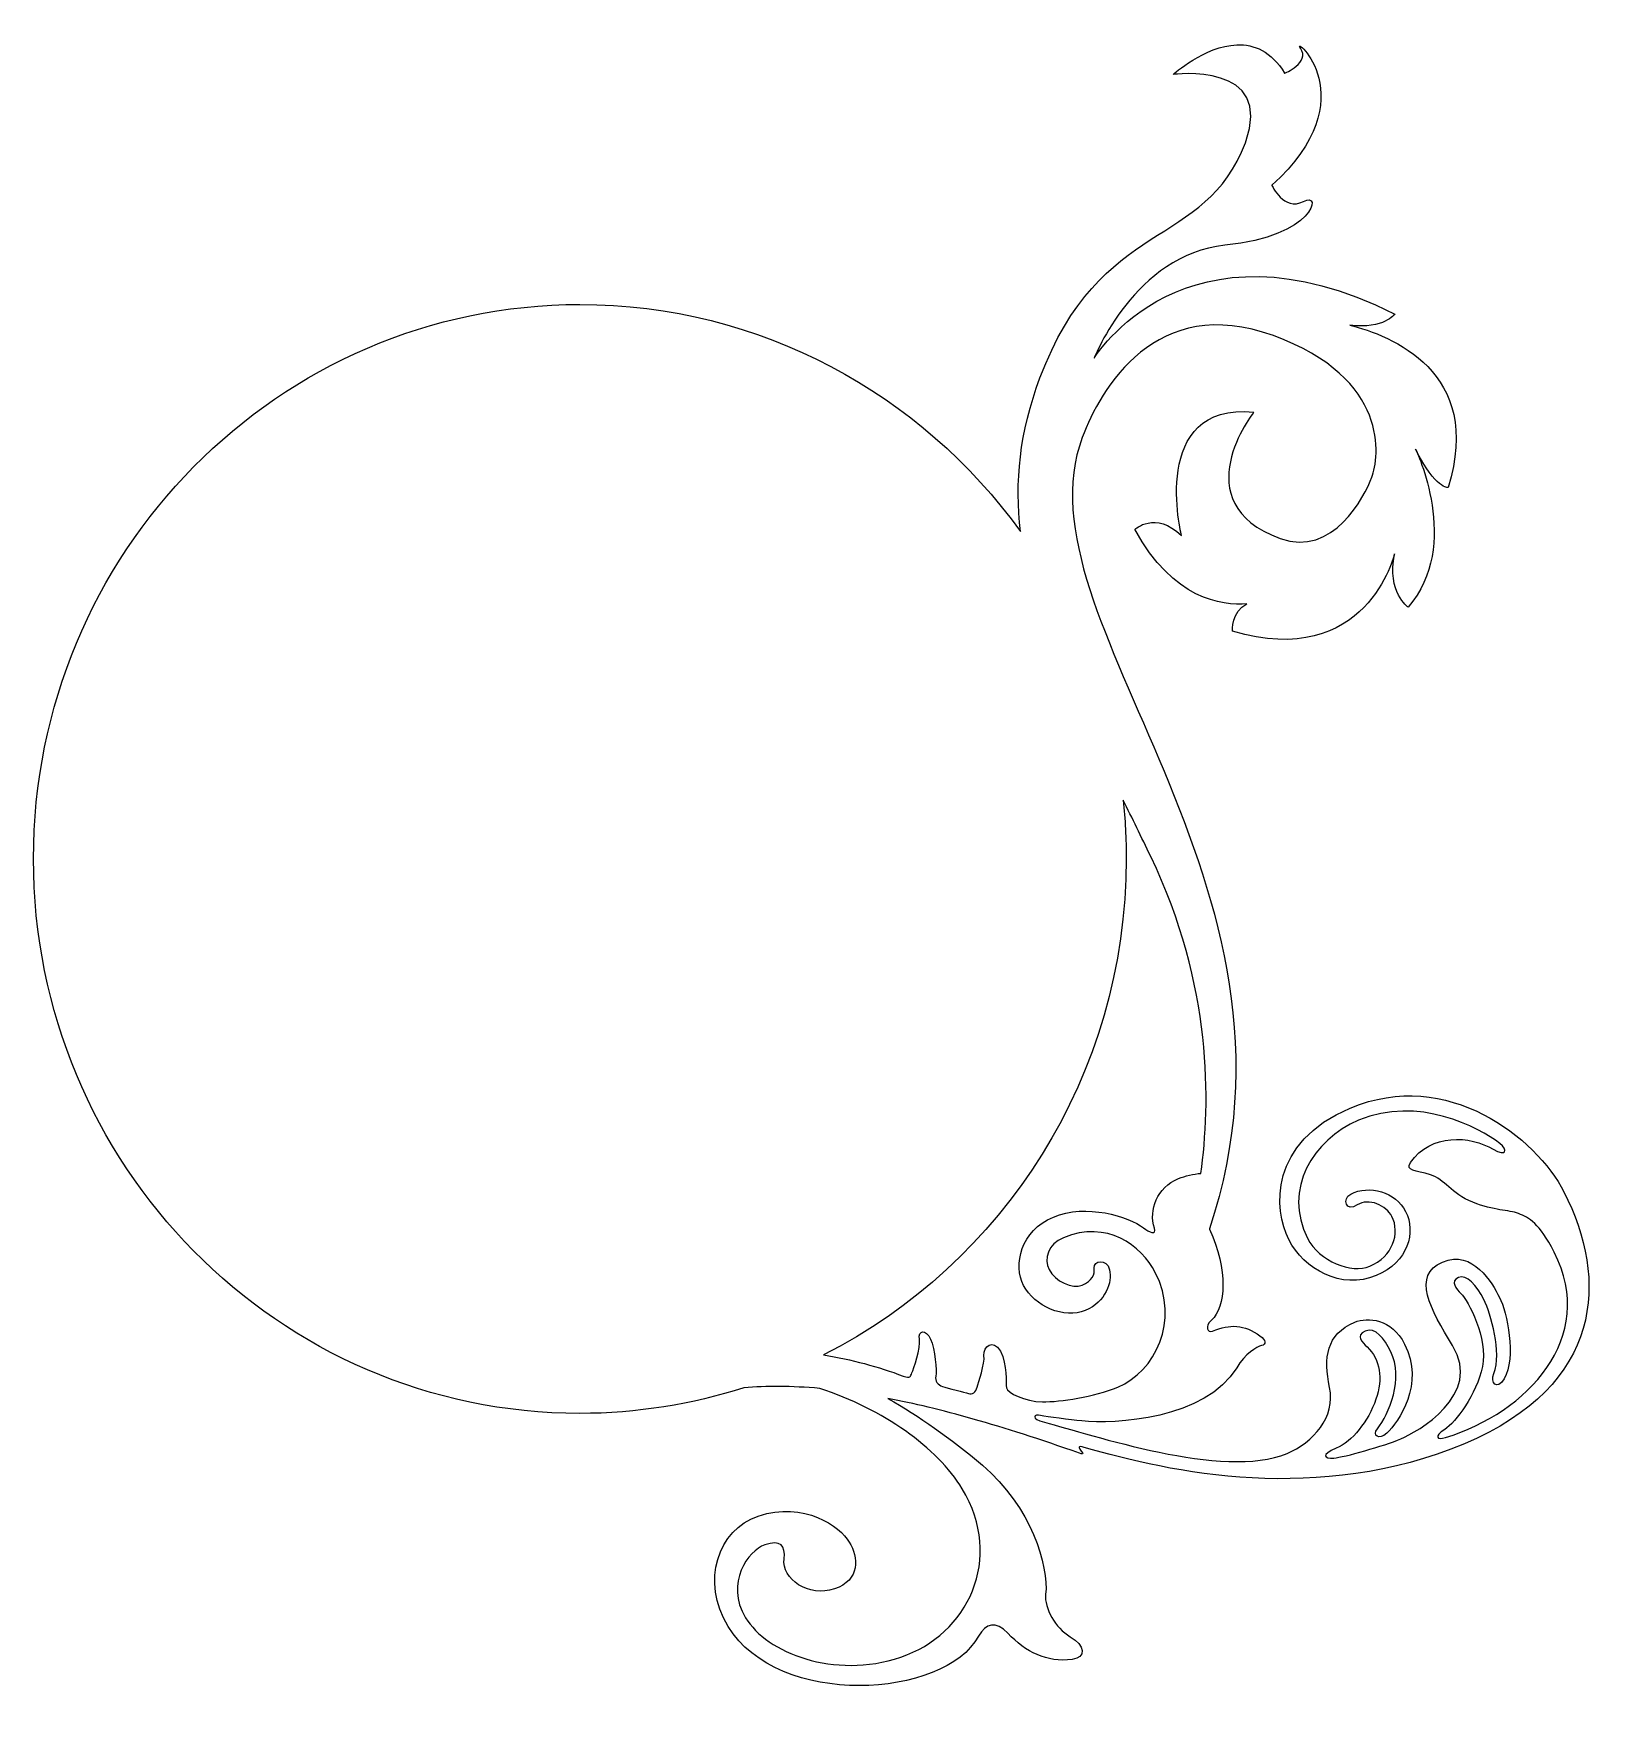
# Model space of a CAD drawing. Header units: centimetres. Extents: x -4.03 to 1.7, y 3.98 to 10.06.
import ezdxf

# ---------------------------------------------------------------- set-up
doc = ezdxf.new("R2010")
doc.units = ezdxf.units.CM
doc.header["$MEASUREMENT"] = 0
doc.layers.add('Layer 1', color=7, linetype='Continuous')

msp = doc.modelspace()

# ---------------------------------------------------------------- linework, layer by layer
at = {"layer": 'Layer 1', "color": 208, "lineweight": 25}
for points, knots in [([(0.34554, 10.01961), (0.22747, 10.01531), (0.1132, 9.91212), (0.1132, 9.91212), (0.1132, 9.91212), (0.1132, 9.91212), (0.48628, 9.9598), (0.37613, 9.66408), (0.37613, 9.66408), (0.23191, 9.27669), (-0.15273, 9.39366), (-0.37049, 8.80914), (-0.37049, 8.80914), (-0.44449, 8.61009), (-0.46312, 8.4305), (-0.44077, 8.25104), (-0.44077, 8.25104), (-0.8021, 8.75096), (-1.38483, 9.07621), (-2.04233, 9.07621), (-2.04233, 9.07621), (-3.13828, 9.07621), (-4.02836, 8.17405), (-4.02836, 7.06207), (-4.02836, 7.06207), (-4.02836, 5.95008), (-3.13828, 5.0471), (-2.04233, 5.0471), (-2.04233, 5.0471), (-1.83436, 5.0471), (-1.63461, 5.08027), (-1.44619, 5.14053), (-1.44619, 5.14053), (-1.36435, 5.14636), (-1.27482, 5.1471), (-1.17086, 5.13805), (-1.17086, 5.13805), (-0.93986, 5.06206), (-0.74442, 4.92352), (-0.65326, 4.77342), (-0.65326, 4.77342), (-0.49962, 4.52014), (-0.63248, 4.24303), (-0.87651, 4.16157), (-0.87651, 4.16157), (-1.12013, 4.07996), (-1.36365, 4.17839), (-1.4404, 4.30461), (-1.4404, 4.30461), (-1.51728, 4.43131), (-1.42945, 4.54986), (-1.37095, 4.5692), (-1.37095, 4.5692), (-1.31245, 4.5889), (-1.29444, 4.56671), (-1.30067, 4.51876), (-1.30067, 4.51876), (-1.30968, 4.44536), (-1.21144, 4.37805), (-1.11711, 4.40962), (-1.11711, 4.40962), (-1.02294, 4.44119), (-1.02966, 4.52407), (-1.06337, 4.57994), (-1.06337, 4.57994), (-1.09754, 4.63581), (-1.22601, 4.73072), (-1.39492, 4.6742), (-1.39492, 4.6742), (-1.54029, 4.62562), (-1.60346, 4.43709), (-1.50407, 4.27319), (-1.50407, 4.27319), (-1.32275, 3.97501), (-0.71749, 4.00999), (-0.59373, 4.23764), (-0.59373, 4.23764), (-0.56805, 4.28534), (-0.53059, 4.29413), (-0.48707, 4.24839), (-0.48707, 4.24839), (-0.42189, 4.17984), (-0.34646, 4.14151), (-0.25308, 4.1533), (-0.25308, 4.1533), (-0.20215, 4.15947), (-0.20624, 4.20454), (-0.26052, 4.23599), (-0.26052, 4.23599), (-0.31454, 4.26752), (-0.35536, 4.33979), (-0.34982, 4.38977), (-0.34982, 4.38977), (-0.33813, 4.49281), (-0.40239, 4.7089), (-0.57968, 4.85858), (-0.57968, 4.85858), (-0.6969, 4.9578), (-0.81097, 5.03846), (-0.92281, 5.10167), (-0.92281, 5.10167), (-0.73772, 5.06569), (-0.513, 5.00392), (-0.22662, 4.9024), (-0.22662, 4.9024), (-0.18897, 4.88904), (-0.25981, 4.93876), (-0.20926, 4.9239), (-0.20926, 4.9239), (0.10284, 4.8322), (0.64497, 4.7154), (1.17236, 4.93713), (1.17236, 4.93713), (1.67881, 5.1502), (1.6958, 5.53536), (1.53368, 5.85242), (1.53368, 5.85242), (1.43359, 6.04798), (1.11052, 6.30524), (0.7573, 6.1567), (0.7573, 6.1567), (0.46143, 6.03213), (0.4787, 5.78714), (0.53405, 5.67879), (0.53405, 5.67879), (0.58935, 5.57083), (0.7242, 5.49447), (0.85155, 5.54815), (0.85155, 5.54815), (0.96895, 5.59738), (0.99683, 5.7054), (0.95821, 5.78132), (0.95821, 5.78132), (0.92278, 5.85037), (0.82553, 5.87919), (0.75895, 5.84416), (0.75895, 5.84416), (0.72646, 5.82698), (0.74148, 5.77664), (0.78293, 5.80447), (0.78293, 5.80447), (0.82457, 5.83223), (0.88876, 5.80169), (0.9086, 5.76313), (0.9086, 5.76313), (0.93973, 5.70196), (0.91078, 5.61658), (0.8284, 5.58205), (0.8284, 5.58205), (0.76175, 5.55385), (0.64488, 5.59971), (0.60185, 5.68375), (0.60185, 5.68375), (0.51176, 5.86002), (0.62134, 6.04211), (0.78706, 6.11205), (0.78706, 6.11205), (1.00523, 6.20348), (1.22297, 6.08693), (1.30135, 6.02771), (1.30135, 6.02771), (1.33055, 6.00552), (1.32579, 5.97759), (1.27654, 6.00704), (1.27654, 6.00704), (1.19403, 6.05634), (1.04968, 6.06646), (0.9764, 5.95826), (0.9764, 5.95826), (0.95532, 5.92756), (0.99453, 5.9316), (1.04834, 5.91444), (1.04834, 5.91444), (1.10198, 5.89733), (1.12267, 5.84668), (1.20213, 5.81439), (1.20213, 5.81439), (1.28158, 5.7821), (1.33081, 5.78816), (1.36914, 5.77305), (1.36914, 5.77305), (1.40733, 5.75803), (1.44422, 5.73859), (1.49813, 5.63332), (1.49813, 5.63332), (1.65777, 5.32102), (1.39955, 5.05098), (1.10373, 4.95946), (1.10373, 4.95946), (1.07265, 4.9497), (1.0599, 4.96324), (1.10043, 4.98922), (1.10043, 4.98922), (1.1411, 5.01495), (1.21609, 5.1152), (1.23768, 5.21742), (1.23768, 5.21742), (1.25888, 5.31982), (1.18506, 5.45802), (1.15996, 5.48201), (1.15996, 5.48201), (1.14239, 5.49927), (1.11909, 5.52757), (1.15004, 5.54071), (1.15004, 5.54071), (1.18122, 5.55362), (1.21654, 5.51161), (1.24264, 5.46051), (1.24264, 5.46051), (1.26905, 5.40927), (1.30845, 5.26809), (1.27902, 5.19179), (1.27902, 5.19179), (1.26635, 5.15921), (1.29028, 5.12885), (1.31623, 5.17278), (1.31623, 5.17278), (1.36202, 5.24933), (1.3266, 5.41606), (1.29969, 5.46878), (1.29969, 5.46878), (1.27286, 5.52131), (1.20328, 5.64372), (1.09216, 5.59694), (1.09216, 5.59694), (0.98124, 5.55037), (1.04762, 5.42501), (1.12937, 5.29349), (1.12937, 5.29349), (1.24046, 5.11456), (1.00009, 4.97934), (0.94085, 4.95449), (0.94085, 4.95449), (0.88176, 4.92956), (0.73244, 4.88756), (0.69776, 4.88504), (0.69776, 4.88504), (0.66283, 4.88253), (0.64847, 4.89639), (0.70603, 4.92059), (0.70603, 4.92059), (0.76399, 4.94492), (0.82203, 5.01724), (0.85073, 5.09836), (0.85073, 5.09836), (0.87706, 5.17307), (0.86571, 5.24356), (0.81848, 5.28853), (0.81848, 5.28853), (0.80102, 5.30531), (0.77471, 5.33088), (0.81187, 5.34641), (0.81187, 5.34641), (0.84881, 5.36197), (0.87968, 5.31961), (0.90447, 5.27117), (0.90447, 5.27117), (0.95295, 5.17634), (0.89818, 5.0423), (0.85569, 4.9917), (0.85569, 4.9917), (0.83562, 4.96777), (0.86142, 4.9476), (0.89041, 4.97517), (0.89041, 4.97517), (0.9322, 5.01518), (1.02933, 5.15382), (0.95491, 5.29928), (0.95491, 5.29928), (0.90768, 5.39168), (0.81972, 5.39789), (0.77383, 5.37865), (0.77383, 5.37865), (0.67019, 5.33516), (0.65929, 5.24923), (0.68205, 5.14136), (0.68205, 5.14136), (0.70485, 5.03356), (0.62211, 4.94157), (0.52744, 4.90158), (0.52744, 4.90158), (0.29706, 4.80465), (-0.18733, 4.97264), (-0.35395, 5.01485), (-0.35395, 5.01485), (-0.40753, 5.02876), (-0.39096, 5.04564), (-0.36801, 5.03966), (-0.36801, 5.03966), (-0.34536, 5.03373), (-0.26026, 5.0247), (-0.21836, 5.01981), (-0.21836, 5.01981), (-0.10224, 5.0066), (0.23351, 5.02554), (0.34471, 5.21329), (0.34471, 5.21329), (0.3746, 5.26397), (0.41699, 5.28968), (0.43483, 5.29349), (0.43483, 5.29349), (0.45246, 5.29775), (0.45163, 5.3127), (0.42905, 5.32905), (0.42905, 5.32905), (0.37191, 5.37012), (0.31937, 5.37273), (0.25707, 5.34641), (0.25707, 5.34641), (0.23862, 5.33883), (0.22687, 5.36301), (0.25293, 5.3861), (0.25293, 5.3861), (0.3055, 5.43284), (0.31321, 5.56888), (0.24549, 5.71683), (0.24549, 5.71683), (0.24558, 5.71708), (0.24541, 5.7174), (0.24549, 5.71765), (0.24549, 5.71765), (0.66911, 6.98256), (-0.46431, 7.92785), (-0.2167, 8.59334), (-0.2167, 8.59334), (-0.15127, 8.76921), (0.05153, 9.11876), (0.47783, 8.96293), (0.47783, 8.96293), (0.90438, 8.80717), (0.862, 8.51899), (0.83584, 8.44865), (0.83584, 8.44865), (0.80956, 8.37824), (0.6946, 8.15625), (0.50263, 8.22623), (0.50263, 8.22623), (0.14727, 8.35614), (0.40672, 8.68512), (0.40672, 8.68512), (0.40672, 8.68512), (0.02446, 8.72097), (0.14367, 8.23686), (0.14379, 8.23698), (0.14379, 8.23698), (0.04837, 8.32798), (-0.02571, 8.25931), (-0.02571, 8.25931), (-0.02571, 8.25931), (0.11406, 8.00416), (0.29061, 7.98106), (0.38192, 7.98893), (0.38192, 7.98893), (0.32533, 7.96059), (0.329, 7.88972), (0.329, 7.88972), (0.329, 7.88972), (0.81572, 7.74388), (0.91853, 8.17084), (0.91853, 8.17084), (0.91853, 8.17084), (0.88989, 8.02923), (0.96731, 7.97653), (0.96731, 7.97653), (0.96731, 7.97653), (1.16361, 8.20074), (0.99459, 8.55035), (0.99459, 8.55035), (0.99459, 8.55035), (1.06918, 8.40328), (1.11283, 8.41144), (1.11283, 8.41144), (1.11283, 8.41144), (1.24413, 8.83272), (0.90296, 8.96446), (0.75564, 9.00097), (0.75564, 9.00097), (0.87995, 8.98515), (0.91935, 9.04148), (0.91935, 9.04148), (0.91935, 9.04148), (0.15742, 9.42397), (-0.17371, 8.88108), (-0.17371, 8.88108), (-0.17371, 8.88108), (-0.17371, 8.88108), (-0.02514, 9.25858), (0.30172, 9.29118), (0.30172, 9.29118), (0.62869, 9.3236), (0.65784, 9.48887), (0.58697, 9.45076), (0.58697, 9.45076), (0.51634, 9.41258), (0.47204, 9.50946), (0.47204, 9.50946), (0.47204, 9.50946), (0.82499, 9.82847), (0.53986, 10.06077), (0.57622, 10.00721), (0.57622, 10.00721), (0.61302, 9.95402), (0.51834, 9.91626), (0.51834, 9.91626), (0.51834, 9.91626), (0.47068, 9.99691), (0.40739, 10.02186), (0.34554, 10.01961)], [0, 0, 0, 0, 0.0097087, 0.0097087, 0.0097087, 0.0097087, 0.0194175, 0.0194175, 0.0194175, 0.0194175, 0.0291262, 0.0291262, 0.0291262, 0.0291262, 0.038835, 0.038835, 0.038835, 0.038835, 0.0485437, 0.0485437, 0.0485437, 0.0485437, 0.0582524, 0.0582524, 0.0582524, 0.0582524, 0.0679612, 0.0679612, 0.0679612, 0.0679612, 0.0776699, 0.0776699, 0.0776699, 0.0776699, 0.0873786, 0.0873786, 0.0873786, 0.0873786, 0.0970874, 0.0970874, 0.0970874, 0.0970874, 0.1067961, 0.1067961, 0.1067961, 0.1067961, 0.1165049, 0.1165049, 0.1165049, 0.1165049, 0.1262136, 0.1262136, 0.1262136, 0.1262136, 0.1359223, 0.1359223, 0.1359223, 0.1359223, 0.1456311, 0.1456311, 0.1456311, 0.1456311, 0.1553398, 0.1553398, 0.1553398, 0.1553398, 0.1650485, 0.1650485, 0.1650485, 0.1650485, 0.1747573, 0.1747573, 0.1747573, 0.1747573, 0.184466, 0.184466, 0.184466, 0.184466, 0.1941748, 0.1941748, 0.1941748, 0.1941748, 0.2038835, 0.2038835, 0.2038835, 0.2038835, 0.2135922, 0.2135922, 0.2135922, 0.2135922, 0.223301, 0.223301, 0.223301, 0.223301, 0.2330097, 0.2330097, 0.2330097, 0.2330097, 0.2427184, 0.2427184, 0.2427184, 0.2427184, 0.2524272, 0.2524272, 0.2524272, 0.2524272, 0.2621359, 0.2621359, 0.2621359, 0.2621359, 0.2718447, 0.2718447, 0.2718447, 0.2718447, 0.2815534, 0.2815534, 0.2815534, 0.2815534, 0.2912621, 0.2912621, 0.2912621, 0.2912621, 0.3009709, 0.3009709, 0.3009709, 0.3009709, 0.3106796, 0.3106796, 0.3106796, 0.3106796, 0.3203883, 0.3203883, 0.3203883, 0.3203883, 0.3300971, 0.3300971, 0.3300971, 0.3300971, 0.3398058, 0.3398058, 0.3398058, 0.3398058, 0.3495146, 0.3495146, 0.3495146, 0.3495146, 0.3592233, 0.3592233, 0.3592233, 0.3592233, 0.368932, 0.368932, 0.368932, 0.368932, 0.3786408, 0.3786408, 0.3786408, 0.3786408, 0.3883495, 0.3883495, 0.3883495, 0.3883495, 0.3980583, 0.3980583, 0.3980583, 0.3980583, 0.407767, 0.407767, 0.407767, 0.407767, 0.4174757, 0.4174757, 0.4174757, 0.4174757, 0.4271845, 0.4271845, 0.4271845, 0.4271845, 0.4368932, 0.4368932, 0.4368932, 0.4368932, 0.4466019, 0.4466019, 0.4466019, 0.4466019, 0.4563107, 0.4563107, 0.4563107, 0.4563107, 0.4660194, 0.4660194, 0.4660194, 0.4660194, 0.4757282, 0.4757282, 0.4757282, 0.4757282, 0.4854369, 0.4854369, 0.4854369, 0.4854369, 0.4951456, 0.4951456, 0.4951456, 0.4951456, 0.5048544, 0.5048544, 0.5048544, 0.5048544, 0.5145631, 0.5145631, 0.5145631, 0.5145631, 0.5242718, 0.5242718, 0.5242718, 0.5242718, 0.5339806, 0.5339806, 0.5339806, 0.5339806, 0.5436893, 0.5436893, 0.5436893, 0.5436893, 0.5533981, 0.5533981, 0.5533981, 0.5533981, 0.5631068, 0.5631068, 0.5631068, 0.5631068, 0.5728155, 0.5728155, 0.5728155, 0.5728155, 0.5825243, 0.5825243, 0.5825243, 0.5825243, 0.592233, 0.592233, 0.592233, 0.592233, 0.6019417, 0.6019417, 0.6019417, 0.6019417, 0.6116505, 0.6116505, 0.6116505, 0.6116505, 0.6213592, 0.6213592, 0.6213592, 0.6213592, 0.631068, 0.631068, 0.631068, 0.631068, 0.6407767, 0.6407767, 0.6407767, 0.6407767, 0.6504854, 0.6504854, 0.6504854, 0.6504854, 0.6601942, 0.6601942, 0.6601942, 0.6601942, 0.6699029, 0.6699029, 0.6699029, 0.6699029, 0.6796117, 0.6796117, 0.6796117, 0.6796117, 0.6893204, 0.6893204, 0.6893204, 0.6893204, 0.6990291, 0.6990291, 0.6990291, 0.6990291, 0.7087379, 0.7087379, 0.7087379, 0.7087379, 0.7184466, 0.7184466, 0.7184466, 0.7184466, 0.7281553, 0.7281553, 0.7281553, 0.7281553, 0.7378641, 0.7378641, 0.7378641, 0.7378641, 0.7475728, 0.7475728, 0.7475728, 0.7475728, 0.7572816, 0.7572816, 0.7572816, 0.7572816, 0.7669903, 0.7669903, 0.7669903, 0.7669903, 0.776699, 0.776699, 0.776699, 0.776699, 0.7864078, 0.7864078, 0.7864078, 0.7864078, 0.7961165, 0.7961165, 0.7961165, 0.7961165, 0.8058252, 0.8058252, 0.8058252, 0.8058252, 0.815534, 0.815534, 0.815534, 0.815534, 0.8252427, 0.8252427, 0.8252427, 0.8252427, 0.8349515, 0.8349515, 0.8349515, 0.8349515, 0.8446602, 0.8446602, 0.8446602, 0.8446602, 0.8543689, 0.8543689, 0.8543689, 0.8543689, 0.8640777, 0.8640777, 0.8640777, 0.8640777, 0.8737864, 0.8737864, 0.8737864, 0.8737864, 0.8834951, 0.8834951, 0.8834951, 0.8834951, 0.8932039, 0.8932039, 0.8932039, 0.8932039, 0.9029126, 0.9029126, 0.9029126, 0.9029126, 0.9126214, 0.9126214, 0.9126214, 0.9126214, 0.9223301, 0.9223301, 0.9223301, 0.9223301, 0.9320388, 0.9320388, 0.9320388, 0.9320388, 0.9417476, 0.9417476, 0.9417476, 0.9417476, 0.9514563, 0.9514563, 0.9514563, 0.9514563, 0.961165, 0.961165, 0.961165, 0.961165, 0.9708738, 0.9708738, 0.9708738, 0.9708738, 0.9805825, 0.9805825, 0.9805825, 0.9805825, 1, 1, 1, 1]), ([(-0.06787, 7.27539), (-0.03524, 7.20896), (-0.00257, 7.14244), (0.03217, 7.07033), (0.03217, 7.07033), (0.25747, 6.60234), (0.24998, 6.17202), (0.21407, 5.9194), (0.21407, 5.9194), (0.18815, 5.91689), (0.15746, 5.91056), (0.13304, 5.90038), (0.13304, 5.90038), (0.05368, 5.86693), (0.02498, 5.78695), (0.0454, 5.72013), (0.0454, 5.72013), (0.05307, 5.6941), (0.02716, 5.70399), (0.00571, 5.72096), (0.00571, 5.72096), (-0.04746, 5.76355), (-0.20352, 5.81027), (-0.32171, 5.76065), (-0.32171, 5.76065), (-0.44, 5.71085), (-0.46867, 5.58717), (-0.43002, 5.51177), (-0.43002, 5.51177), (-0.39143, 5.43648), (-0.28133, 5.38908), (-0.20595, 5.42082), (-0.20595, 5.42082), (-0.13061, 5.45245), (-0.10742, 5.52471), (-0.11748, 5.56882), (-0.11748, 5.56882), (-0.12731, 5.61286), (-0.17731, 5.60072), (-0.17371, 5.57627), (-0.17371, 5.57627), (-0.17017, 5.55187), (-0.18118, 5.52846), (-0.2167, 5.51343), (-0.2167, 5.51343), (-0.25212, 5.49857), (-0.31566, 5.52703), (-0.33742, 5.56965), (-0.33742, 5.56965), (-0.35723, 5.60845), (-0.34162, 5.66182), (-0.28533, 5.68541), (-0.28533, 5.68541), (-0.12848, 5.75135), (-0.00152, 5.65707), (0.04871, 5.5589), (0.04871, 5.5589), (0.13871, 5.38304), (0.04778, 5.1995), (-0.08689, 5.14301), (-0.08689, 5.14301), (-0.17403, 5.10604), (-0.29641, 5.089), (-0.3614, 5.08927), (-0.3614, 5.08927), (-0.42633, 5.08968), (-0.48853, 5.12242), (-0.49203, 5.1397), (-0.49203, 5.1397), (-0.49554, 5.1574), (-0.48753, 5.22355), (-0.51436, 5.27282), (-0.51436, 5.27282), (-0.54137, 5.32182), (-0.5774, 5.28934), (-0.57389, 5.25794), (-0.57389, 5.25794), (-0.57045, 5.2266), (-0.59352, 5.16001), (-0.59869, 5.14218), (-0.59869, 5.14218), (-0.60392, 5.12433), (-0.61695, 5.11497), (-0.63011, 5.11986), (-0.63011, 5.11986), (-0.64338, 5.12457), (-0.70652, 5.1382), (-0.72437, 5.14466), (-0.72437, 5.14466), (-0.7419, 5.15102), (-0.75311, 5.16537), (-0.74918, 5.1827), (-0.74918, 5.1827), (-0.74526, 5.19982), (-0.75147, 5.28133), (-0.76819, 5.31747), (-0.76819, 5.31747), (-0.78486, 5.35364), (-0.81441, 5.34963), (-0.80871, 5.31747), (-0.80871, 5.31747), (-0.80303, 5.28523), (-0.82983, 5.20724), (-0.83599, 5.19427), (-0.83599, 5.19427), (-0.84184, 5.18158), (-0.83977, 5.17229), (-0.86741, 5.1827), (-0.86741, 5.1827), (-0.95786, 5.21707), (-1.05501, 5.24323), (-1.1568, 5.25959), (-1.1568, 5.25959), (-0.50537, 5.59017), (-0.05712, 6.27321), (-0.05712, 7.06207), (-0.05712, 7.06207), (-0.05712, 7.13412), (-0.06059, 7.20528), (-0.06787, 7.27539)], [0, 0, 0, 0, 0.0322581, 0.0322581, 0.0322581, 0.0322581, 0.0645161, 0.0645161, 0.0645161, 0.0645161, 0.0967742, 0.0967742, 0.0967742, 0.0967742, 0.1290323, 0.1290323, 0.1290323, 0.1290323, 0.1612903, 0.1612903, 0.1612903, 0.1612903, 0.1935484, 0.1935484, 0.1935484, 0.1935484, 0.2258065, 0.2258065, 0.2258065, 0.2258065, 0.2580645, 0.2580645, 0.2580645, 0.2580645, 0.2903226, 0.2903226, 0.2903226, 0.2903226, 0.3225806, 0.3225806, 0.3225806, 0.3225806, 0.3548387, 0.3548387, 0.3548387, 0.3548387, 0.3870968, 0.3870968, 0.3870968, 0.3870968, 0.4193548, 0.4193548, 0.4193548, 0.4193548, 0.4516129, 0.4516129, 0.4516129, 0.4516129, 0.483871, 0.483871, 0.483871, 0.483871, 0.516129, 0.516129, 0.516129, 0.516129, 0.5483871, 0.5483871, 0.5483871, 0.5483871, 0.5806452, 0.5806452, 0.5806452, 0.5806452, 0.6129032, 0.6129032, 0.6129032, 0.6129032, 0.6451613, 0.6451613, 0.6451613, 0.6451613, 0.6774194, 0.6774194, 0.6774194, 0.6774194, 0.7096774, 0.7096774, 0.7096774, 0.7096774, 0.7419355, 0.7419355, 0.7419355, 0.7419355, 0.7741935, 0.7741935, 0.7741935, 0.7741935, 0.8064516, 0.8064516, 0.8064516, 0.8064516, 0.8387097, 0.8387097, 0.8387097, 0.8387097, 0.8709677, 0.8709677, 0.8709677, 0.8709677, 0.9032258, 0.9032258, 0.9032258, 0.9032258, 0.9354839, 0.9354839, 0.9354839, 0.9354839, 1, 1, 1, 1])]:
    msp.add_open_spline(points, degree=3, knots=knots, dxfattribs=at)

doc.saveas('drawing.dxf')
